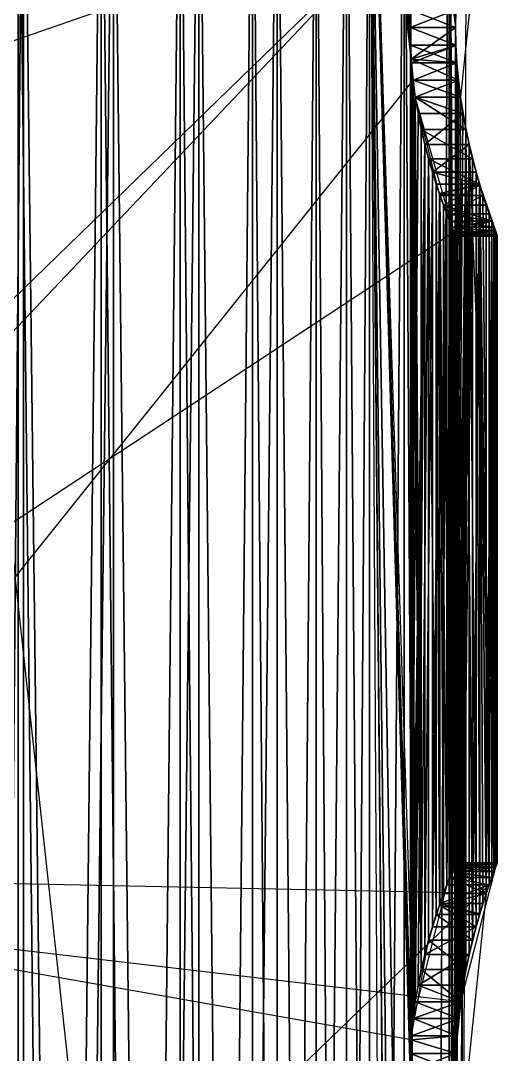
# Model space of a CAD drawing. Extents: x 234 to 504, y 2754 to 8450.
# Drawn here: x 385.3 to 503.5, y 4311.5 to 4567.9 of the extents above; entities that cross this region are included whole.
import ezdxf

# ---------------------------------------------------------------- set-up
doc = ezdxf.new("R2010")
doc.units = 0
doc.layers.get('0').update_dxf_attribs({"linetype": 'CONTINUOUS'})

msp = doc.modelspace()

# ---------------------------------------------------------------- linework, layer by layer
at = {"color": 7}
for points in [[(385.98, 6551.26, -102.26), (363.16, 4652.49, -101.29), (363.16, 6551.26, -101.29), (363.16, 4652.49, -101.29), (385.98, 6551.26, -102.26), (385.98, 4652.49, -102.26), (363.16, 4652.49, -101.29), (363.16, 4652.49, -101.29), (385.98, 4652.49, -102.26), (368.88, 2753.73, -101.17), (363.16, 4652.49, -101.29), (368.88, 2753.73, -101.17), (385.98, 4652.49, -102.26), (385.98, 2753.73, -102.26), (368.88, 2753.73, -101.17), (303.72, 8450.03, -129.98)], [(241.93, 6551.26, -280.66), (493.16, 4566.18, -287.59), (491.57, 4652.49, -291.27), (491.57, 2753.73, -291.27), (493.16, 4566.18, -287.59), (491.57, 2753.73, -291.27), (491.57, 4652.49, -291.27), (480.43, 4652.49, -311.2), (491.57, 2753.73, -291.27)], [(385.98, 2753.73, -102.26), (408.3, 4652.49, -107.07), (408.3, 4652.49, -107.07), (385.98, 2753.73, -102.26), (385.98, 4652.49, -102.26), (408.3, 4652.49, -107.07), (493.24, 5597.48, -184.21), (493.16, 5342.95, -184.02), (493.16, 5601.87, -184.02), (493.24, 5597.48, -184.21), (493.16, 5601.87, -184.02), (493.16, 5342.95, -184.02), (491.57, 4652.49, -180.35), (493.16, 5601.87, -184.02), (493.16, 5601.87, -184.02), (491.57, 4652.49, -180.35), (491.57, 6551.26, -180.35), (493.16, 5601.87, -184.02), (491.57, 6551.26, -180.35), (491.57, 4652.49, -180.35), (480.43, 4652.49, -160.41), (491.57, 6551.26, -180.35)], [(482.13, 3797.23, -287), (482.13, 5609.69, -287)], [(481.86, 3530.49, -184.02), (255.81, 5606.27, -184.21)], [(240.41, 5116.56, -276.1), (240.41, 4857.64, -276.1), (242.06, 4850.36, -281.02), (240.41, 5051.5, -276.1), (240.41, 4857.64, -276.1), (500.75, 4781.01, -262.96), (499.17, 4785.98, -269.73), (499.17, 4652.49, -269.73), (500.75, 4781.01, -262.96), (503.36, 4617.55, -229.23), (503.03, 4616.69, -224.39), (503.03, 4652.49, -224.39), (503.36, 4617.55, -229.23), (240.41, 4339.79, -276.1), (242.06, 4332.52, -281.02), (242.06, 4540.93, -281.02), (240.41, 4339.79, -276.1), (240.41, 4080.87, -276.1)], [(471.85, 4652.49, -166.21), (482.61, 4320.31, -185.69), (485.52, 4537.19, -192.9), (482.13, 4315.07, -184.61), (482.61, 4320.31, -185.69), (482.13, 4315.07, -184.61), (485.52, 4537.19, -192.9), (483.86, 4544.85, -188.62), (482.13, 4315.07, -184.61), (482.13, 4315.07, -184.61), (483.86, 4544.85, -188.62), (483.17, 4548.92, -186.98), (482.13, 4315.07, -184.61), (245.52, 4356.78, -250.96)], [(385.98, 2753.73, -369.36), (385.98, 4652.49, -369.36), (363.16, 4652.49, -370.33), (385.98, 2753.73, -369.36)], [(384.67, 2753.73, -112.53), (384.67, 4652.49, -112.53), (384.67, 4652.49, -112.53), (384.67, 2753.73, -112.53), (405.27, 4652.49, -116.97), (384.67, 4652.49, -112.53), (405.27, 4652.49, -116.97), (384.67, 2753.73, -112.53)], [(384.67, 2753.73, -359.08), (384.67, 4652.49, -359.08), (405.27, 2753.73, -354.64)], [(405.27, 2753.73, -354.64), (384.67, 4652.49, -359.08), (405.27, 4652.49, -354.64), (405.27, 2753.73, -354.64)], [(408.3, 2753.73, -364.54), (408.3, 4652.49, -364.54), (385.98, 4652.49, -369.36), (408.3, 2753.73, -364.54)], [(408.3, 2753.73, -364.54), (385.98, 4652.49, -369.36), (385.98, 2753.73, -369.36)], [(405.27, 2753.73, -116.97), (405.27, 4652.49, -116.97), (405.27, 4652.49, -116.97), (405.27, 2753.73, -116.97), (424.83, 4652.49, -124.83), (405.27, 4652.49, -116.97), (424.83, 4652.49, -124.83), (405.27, 2753.73, -116.97)], [(405.27, 2753.73, -354.64), (405.27, 4652.49, -354.64), (424.83, 2753.73, -346.78)], [(424.83, 2753.73, -346.78), (405.27, 4652.49, -354.64), (424.83, 4652.49, -346.78), (424.83, 2753.73, -346.78)], [(429.49, 2753.73, -356.03), (429.49, 4652.49, -356.03), (408.3, 4652.49, -364.54), (429.49, 2753.73, -356.03)], [(429.49, 2753.73, -356.03), (408.3, 4652.49, -364.54), (408.3, 2753.73, -364.54)], [(408.3, 2753.73, -107.07), (429.49, 4652.49, -115.58), (429.49, 4652.49, -115.58), (408.3, 2753.73, -107.07), (408.3, 4652.49, -107.07), (429.49, 4652.49, -115.58), (408.3, 4652.49, -107.07), (408.3, 2753.73, -107.07)], [(424.83, 2753.73, -124.83), (424.83, 4652.49, -124.83), (424.83, 4652.49, -124.83), (424.83, 2753.73, -124.83), (442.78, 4652.49, -135.88), (424.83, 4652.49, -124.83), (442.78, 4652.49, -135.88), (424.83, 2753.73, -124.83)], [(424.83, 2753.73, -346.78), (424.83, 4652.49, -346.78), (442.78, 2753.73, -335.73)], [(442.78, 2753.73, -335.73), (424.83, 4652.49, -346.78), (442.78, 4652.49, -335.73), (442.78, 2753.73, -335.73)], [(448.94, 2753.73, -344.06), (448.94, 4652.49, -344.06), (429.49, 4652.49, -356.03), (448.94, 2753.73, -344.06)], [(448.94, 2753.73, -344.06), (429.49, 4652.49, -356.03), (429.49, 2753.73, -356.03)], [(429.49, 2753.73, -115.58), (448.94, 4652.49, -127.56), (448.94, 4652.49, -127.56), (429.49, 2753.73, -115.58), (429.49, 4652.49, -115.58), (448.94, 4652.49, -127.56), (429.49, 4652.49, -115.58), (429.49, 2753.73, -115.58)], [(442.78, 2753.73, -135.88), (442.78, 4652.49, -135.88), (442.78, 4652.49, -135.88), (442.78, 2753.73, -135.88), (458.61, 4652.49, -149.81), (442.78, 4652.49, -135.88), (458.61, 4652.49, -149.81), (442.78, 2753.73, -135.88)], [(442.78, 2753.73, -335.73), (442.78, 4652.49, -335.73), (458.61, 2753.73, -321.8)], [(458.61, 2753.73, -321.8), (442.78, 4652.49, -335.73), (458.61, 4652.49, -321.8), (458.61, 2753.73, -321.8)], [(466.08, 2753.73, -328.97), (466.08, 4652.49, -328.97), (448.94, 4652.49, -344.06), (466.08, 2753.73, -328.97)], [(466.08, 2753.73, -328.97), (448.94, 4652.49, -344.06), (448.94, 2753.73, -344.06)], [(448.94, 2753.73, -127.56), (466.08, 4652.49, -142.64), (466.08, 4652.49, -142.64), (448.94, 2753.73, -127.56), (448.94, 4652.49, -127.56), (466.08, 4652.49, -142.64), (448.94, 4652.49, -127.56), (448.94, 2753.73, -127.56)], [(458.61, 2753.73, -149.81), (458.61, 4652.49, -149.81), (458.61, 4652.49, -149.81), (458.61, 2753.73, -149.81), (471.85, 4652.49, -166.21), (458.61, 4652.49, -149.81), (471.85, 4652.49, -166.21), (458.61, 2753.73, -149.81)], [(458.61, 2753.73, -321.8), (458.61, 4652.49, -321.8), (471.85, 2753.73, -305.4)], [(471.85, 2753.73, -305.4), (458.61, 4652.49, -321.8), (471.85, 4652.49, -305.4), (471.85, 2753.73, -305.4)], [(480.43, 2753.73, -311.2), (480.43, 4652.49, -311.2), (466.08, 4652.49, -328.97), (480.43, 2753.73, -311.2)], [(480.43, 2753.73, -311.2), (466.08, 4652.49, -328.97), (466.08, 2753.73, -328.97)], [(466.08, 2753.73, -142.64), (480.43, 4652.49, -160.41), (480.43, 4652.49, -160.41), (466.08, 2753.73, -142.64), (466.08, 4652.49, -142.64), (480.43, 4652.49, -160.41), (466.08, 4652.49, -142.64), (466.08, 2753.73, -142.64)], [(481.94, 3534.89, -184.21), (471.85, 4652.49, -166.21), (481.86, 3530.49, -184.02), (471.85, 4652.49, -166.21), (481.94, 3534.89, -184.21)], [(481.86, 3789.41, -184.02), (471.85, 4652.49, -166.21), (471.85, 4652.49, -166.21), (481.86, 3789.41, -184.02)], [(481.86, 4048.33, -184.02), (471.85, 4652.49, -166.21), (471.85, 4652.49, -166.21), (481.94, 4570.58, -184.21), (482.13, 4573.99, -184.61), (471.85, 4652.49, -166.21), (482.13, 2753.73, -184.61)], [(489.29, 4089.97, -205.01), (489.14, 4266.05, -204.46), (481.94, 4311.66, -184.21), (471.85, 4652.49, -166.21), (481.86, 4307.26, -184.02), (481.94, 4311.66, -184.21), (481.86, 4307.26, -184.02), (471.85, 4652.49, -166.21), (481.86, 4048.33, -184.02), (481.86, 4307.26, -184.02), (481.86, 4307.26, -184.02), (481.86, 4048.33, -184.02), (481.94, 4302.87, -184.21), (481.86, 4307.26, -184.02), (481.94, 4302.87, -184.21), (481.86, 4048.33, -184.02)], [(481.86, 4048.34, -287.59), (471.85, 4652.49, -305.4), (481.86, 4307.26, -287.59)], [(481.86, 4307.26, -287.59), (471.85, 4652.49, -305.4), (482.13, 4315.07, -287), (481.86, 4307.26, -287.59), (482.13, 4315.07, -287), (471.85, 4652.49, -305.4), (482.13, 4558.38, -287), (482.13, 4315.07, -287), (482.13, 4315.07, -287), (482.13, 4558.38, -287), (482.2, 4316.02, -286.85), (482.13, 4315.07, -287), (482.2, 4316.02, -286.85), (482.13, 4558.38, -287), (482.61, 4320.31, -285.92), (482.2, 4316.02, -286.85), (486.45, 4339.79, -276.1), (486.45, 4533.65, -276.1), (488.36, 4346.14, -270.02), (486.45, 4339.79, -276.1), (488.36, 4346.14, -270.02), (486.45, 4533.65, -276.1), (488.36, 4527.31, -270.02), (488.36, 4346.14, -270.02), (488.36, 4346.14, -270.02), (488.36, 4527.31, -270.02), (489.13, 4348.43, -267.22), (488.36, 4346.14, -270.02), (489.13, 4348.43, -267.22), (488.36, 4527.31, -270.02), (489.13, 4525.02, -267.22), (489.13, 4348.43, -267.22), (489.13, 4348.43, -267.22), (489.13, 4525.02, -267.22), (490.16, 4351.36, -262.96), (489.13, 4348.43, -267.22), (490.16, 4351.36, -262.96), (489.13, 4525.02, -267.22), (490.16, 4522.09, -262.96), (490.16, 4351.36, -262.96), (490.16, 4351.36, -262.96), (490.16, 4522.09, -262.96), (491.65, 4355.31, -255.12), (490.16, 4351.36, -262.96), (491.65, 4355.31, -255.12), (490.16, 4522.09, -262.96), (491.65, 4518.13, -255.12), (491.65, 4355.31, -255.12), (491.65, 4355.31, -255.12), (491.65, 4518.13, -255.12), (492.23, 4356.77, -250.99), (491.65, 4355.31, -255.12), (491.65, 4518.13, -255.12), (492.23, 4516.68, -250.99), (492.23, 4356.77, -250.99), (491.65, 4518.13, -255.12), (492.23, 4356.77, -250.99), (492.23, 4516.68, -250.99), (492.68, 4515.56, -246.72), (492.23, 4356.77, -250.99), (492.23, 4356.77, -250.99), (492.68, 4515.56, -246.72), (492.68, 4357.88, -246.72), (492.23, 4356.77, -250.99), (492.68, 4357.88, -246.72), (492.68, 4515.56, -246.72), (492.71, 4515.48, -246.35), (492.68, 4357.88, -246.72), (492.68, 4357.88, -246.72), (492.71, 4515.48, -246.35), (493, 4358.65, -242.18), (492.68, 4357.88, -246.72), (493, 4358.65, -242.18), (492.71, 4515.48, -246.35), (493, 4514.8, -242.19), (493, 4358.65, -242.18), (493, 4358.65, -242.18), (493, 4514.8, -242.19), (493.14, 4514.45, -238), (493, 4358.65, -242.18), (492.71, 4357.96, -225.27), (492.99, 4358.63, -229.23), (493.14, 4514.45, -233.62), (492.71, 4357.96, -225.27), (493.14, 4514.45, -233.62), (492.99, 4358.63, -229.23), (493.14, 4359, -233.63), (493.14, 4514.45, -233.62), (493.14, 4514.45, -233.62), (493.14, 4359, -233.63), (493.14, 4514.45, -238), (493.14, 4514.45, -233.62), (493.14, 4514.45, -238), (493.14, 4359, -233.63), (493.14, 4359, -238), (493.14, 4514.45, -238), (493.14, 4514.45, -238), (493.14, 4359, -238), (493, 4358.65, -242.18), (493.14, 4514.45, -238), (493.14, 4514.45, -233.62), (492.99, 4514.82, -229.23), (492.71, 4357.96, -225.27), (493.14, 4514.45, -233.62), (492.71, 4357.96, -225.27), (492.99, 4514.82, -229.23), (492.71, 4515.48, -225.27), (492.71, 4357.96, -225.27), (492.71, 4357.96, -225.27), (492.71, 4515.48, -225.27), (492.23, 4356.78, -220.64), (492.71, 4357.96, -225.27), (492.23, 4356.78, -220.64), (492.71, 4515.48, -225.27), (492.23, 4516.67, -220.64), (492.23, 4356.78, -220.64), (492.23, 4356.78, -220.64), (492.23, 4516.67, -220.64), (491.65, 4355.32, -216.51), (492.23, 4356.78, -220.64), (491.65, 4355.32, -216.51), (492.23, 4516.67, -220.64), (490.96, 4353.5, -212.49), (491.65, 4355.32, -216.51), (490.96, 4353.5, -212.49), (492.23, 4516.67, -220.64), (491.65, 4518.14, -216.49), (490.96, 4353.5, -212.49), (490.96, 4353.5, -212.49), (491.65, 4518.14, -216.49), (490.96, 4519.95, -212.49), (490.96, 4353.5, -212.49), (490.96, 4519.95, -212.49), (489.29, 4524.55, -205.01), (490.96, 4353.5, -212.49), (490.96, 4519.95, -212.49), (490.96, 4353.5, -212.49), (489.29, 4524.55, -205.01), (489.14, 4524.97, -204.46), (490.96, 4353.5, -212.49), (490.96, 4353.5, -212.49), (489.14, 4524.97, -204.46), (489.29, 4348.9, -205.01), (490.96, 4353.5, -212.49), (482.61, 4320.31, -185.69), (483.17, 4324.51, -186.98), (485.52, 4537.19, -192.9), (482.61, 4320.31, -185.69), (483.17, 4324.51, -186.98), (483.86, 4328.59, -188.62), (485.52, 4537.19, -192.9), (483.17, 4324.51, -186.98), (485.52, 4537.19, -192.9), (483.86, 4328.59, -188.62), (485.52, 4336.26, -192.9), (485.52, 4537.19, -192.9), (485.52, 4537.19, -192.9), (485.52, 4336.26, -192.9), (487.41, 4530.35, -198.42), (485.52, 4537.19, -192.9), (487.41, 4530.35, -198.42), (485.52, 4336.26, -192.9), (487.41, 4343.09, -198.42), (487.41, 4530.35, -198.42), (487.41, 4530.35, -198.42), (487.41, 4343.09, -198.42), (489.14, 4524.97, -204.46), (487.41, 4530.35, -198.42), (489.14, 4524.97, -204.46), (487.41, 4343.09, -198.42), (489.14, 4348.48, -204.46), (489.14, 4524.97, -204.46), (489.14, 4524.97, -204.46), (489.14, 4348.48, -204.46), (489.29, 4348.9, -205.01), (489.14, 4524.97, -204.46), (483.17, 4548.92, -186.98), (482.61, 4553.14, -185.69), (482.13, 4315.07, -184.61), (483.17, 4548.92, -186.98), (482.13, 4315.07, -184.61), (482.61, 4553.14, -185.69), (482.13, 4558.38, -184.61), (482.13, 4315.07, -184.61), (482.13, 4315.07, -184.61), (482.13, 4558.38, -184.61), (481.94, 4311.66, -184.21), (482.13, 4315.07, -184.61), (481.94, 4311.66, -184.21), (482.13, 4558.38, -184.61), (481.94, 4561.79, -184.21), (481.94, 4311.66, -184.21), (481.94, 4311.66, -184.21), (481.94, 4561.79, -184.21), (471.85, 4652.49, -166.21), (481.94, 4311.66, -184.21), (471.85, 4652.49, -166.21), (481.94, 4561.79, -184.21), (481.86, 4566.18, -184.02), (471.85, 4652.49, -166.21)], [(471.85, 4652.49, -166.21), (481.86, 4566.18, -184.02), (481.94, 4570.58, -184.21)], [(482.13, 4573.99, -287), (481.86, 4566.18, -287.59), (471.85, 4652.49, -305.4)], [(471.85, 4652.49, -305.4), (481.86, 4566.18, -287.59), (482.13, 4558.38, -287), (471.85, 4652.49, -305.4)], [(471.85, 2753.73, -166.21), (471.85, 4652.49, -166.21), (471.85, 4652.49, -166.21), (471.85, 2753.73, -166.21)], [(481.86, 3530.49, -184.02), (471.85, 4652.49, -166.21), (481.86, 3530.49, -184.02)], [(471.85, 2753.73, -305.4), (471.85, 4652.49, -305.4), (481.86, 3789.42, -287.59)], [(481.86, 3789.42, -287.59), (471.85, 4652.49, -305.4), (481.86, 4048.34, -287.59)], [(491.57, 2753.73, -291.27), (480.43, 4652.49, -311.2), (480.43, 2753.73, -311.2)], [(480.43, 2753.73, -160.41), (491.57, 4652.49, -180.35), (491.57, 4652.49, -180.35), (480.43, 2753.73, -160.41), (480.43, 4652.49, -160.41), (491.57, 4652.49, -180.35), (480.43, 4652.49, -160.41), (480.43, 2753.73, -160.41)], [(491.57, 2753.73, -291.27), (493.24, 4302.85, -287.4), (493.16, 4307.26, -287.59), (491.57, 2753.73, -291.27), (493.84, 4553.15, -285.92), (493.47, 4557.43, -286.85), (493.16, 4307.26, -287.59), (493.84, 4553.15, -285.92), (493.16, 4307.26, -287.59), (493.47, 4557.43, -286.85), (493.24, 4561.77, -287.4), (493.16, 4307.26, -287.59), (493.16, 4307.26, -287.59), (493.24, 4561.77, -287.4), (491.57, 2753.73, -291.27), (493.16, 4307.26, -287.59), (491.57, 2753.73, -291.27), (493.24, 4561.77, -287.4), (493.16, 4566.18, -287.59), (491.57, 2753.73, -291.27), (491.57, 4652.49, -291.27), (493.16, 4566.18, -287.59), (493.24, 4570.6, -287.4)], [(503.03, 2753.73, -224.39), (491.57, 4652.49, -180.35)], [(493.24, 4570.58, -184.21), (493.16, 4566.18, -184.02), (491.57, 4652.49, -180.35)], [(491.57, 4652.49, -180.35), (493.16, 3530.49, -184.02)], [(493.16, 3789.41, -184.02), (491.57, 4652.49, -180.35), (493.16, 4048.34, -184.02)], [(493.16, 4048.34, -184.02), (491.57, 4652.49, -180.35), (493.16, 4307.26, -184.02), (493.16, 4048.34, -184.02), (493.16, 4307.26, -184.02), (491.57, 4652.49, -180.35), (493.16, 4566.18, -184.02), (493.16, 4307.26, -184.02), (493.16, 4307.26, -184.02), (493.16, 4566.18, -184.02), (493.24, 4561.79, -184.21), (493.16, 4307.26, -184.02), (493.24, 4043.95, -184.21)], [(491.57, 2753.73, -180.35), (491.57, 4652.49, -180.35), (493.16, 3789.41, -184.02), (491.57, 4652.49, -180.35), (491.57, 2753.73, -180.35)], [(235.63, 4355.31, -255.12), (502.13, 4614.24, -216.51)], [(500.75, 4610.28, -262.96), (494.35, 4548.93, -284.63), (483.17, 4548.93, -284.63), (493.84, 4553.15, -285.92), (494.35, 4548.93, -284.63), (493.84, 4553.15, -285.92), (483.17, 4548.93, -284.63), (482.61, 4553.15, -285.92), (493.84, 4553.15, -285.92), (493.84, 4553.15, -285.92), (482.61, 4553.15, -285.92), (493.47, 4557.43, -286.85), (493.84, 4553.15, -285.92), (493.47, 4557.43, -286.85), (482.61, 4553.15, -285.92), (482.2, 4557.43, -286.85), (493.47, 4557.43, -286.85), (493.47, 4557.43, -286.85), (482.2, 4557.43, -286.85), (493.24, 4561.77, -287.4), (493.47, 4557.43, -286.85), (493.24, 4561.77, -287.4), (482.2, 4557.43, -286.85), (482.13, 4558.38, -287), (493.24, 4561.77, -287.4), (493.24, 4561.77, -287.4), (482.13, 4558.38, -287), (493.16, 4566.18, -287.59), (493.24, 4561.77, -287.4), (493.16, 4566.18, -287.59), (482.13, 4558.38, -287), (481.86, 4566.18, -287.59), (493.16, 4566.18, -287.59), (493.16, 4566.18, -287.59), (481.86, 4566.18, -287.59), (493.24, 4570.6, -287.4), (493.16, 4566.18, -287.59), (493.24, 4570.6, -287.4), (481.86, 4566.18, -287.59), (482.13, 4573.99, -287)], [(244.77, 4514.82, -229.23), (486.45, 4598.72, -276.1)], [(495.7, 4591.44, -281.02), (493.84, 3517.46, -285.92)], [(246.8, 4353.5, -212.49), (492.71, 4515.48, -246.35), (492.68, 4515.56, -246.72), (503.08, 4515.56, -246.72), (492.71, 4515.48, -246.35), (483.17, 4548.93, -284.63), (494.35, 4548.93, -284.63), (495.7, 4540.93, -281.02), (483.17, 4548.93, -284.63), (483.17, 4548.93, -284.63), (495.7, 4540.93, -281.02), (484.65, 4540.93, -281.02), (483.17, 4548.93, -284.63), (484.65, 4540.93, -281.02), (495.7, 4540.93, -281.02), (497.35, 4533.65, -276.1), (484.65, 4540.93, -281.02), (484.65, 4540.93, -281.02), (497.35, 4533.65, -276.1), (486.45, 4533.65, -276.1), (484.65, 4540.93, -281.02), (486.45, 4533.65, -276.1), (497.35, 4533.65, -276.1), (499.1, 4527.31, -270.02), (486.45, 4533.65, -276.1), (486.45, 4533.65, -276.1), (499.1, 4527.31, -270.02), (488.36, 4527.31, -270.02), (486.45, 4533.65, -276.1), (488.36, 4527.31, -270.02), (499.1, 4527.31, -270.02), (489.13, 4525.02, -267.22), (488.36, 4527.31, -270.02), (489.13, 4525.02, -267.22), (499.1, 4527.31, -270.02), (499.17, 4527.06, -269.73), (489.13, 4525.02, -267.22), (489.13, 4525.02, -267.22), (499.17, 4527.06, -269.73), (490.16, 4522.09, -262.96), (489.13, 4525.02, -267.22), (490.16, 4522.09, -262.96), (499.17, 4527.06, -269.73), (500.75, 4522.09, -262.96), (490.16, 4522.09, -262.96), (490.16, 4522.09, -262.96), (500.75, 4522.09, -262.96), (502.13, 4518.13, -255.12), (490.16, 4522.09, -262.96), (503.08, 4515.56, -246.72), (492.68, 4515.56, -246.72), (503.03, 4515.67, -247.23), (503.08, 4515.56, -246.72), (503.03, 4515.67, -247.23), (492.68, 4515.56, -246.72), (492.23, 4516.68, -250.99), (503.03, 4515.67, -247.23), (503.03, 4515.67, -247.23), (492.23, 4516.68, -250.99), (502.13, 4518.13, -255.12), (503.03, 4515.67, -247.23), (502.13, 4518.13, -255.12), (492.23, 4516.68, -250.99), (491.65, 4518.13, -255.12), (502.13, 4518.13, -255.12), (502.13, 4518.13, -255.12), (491.65, 4518.13, -255.12), (490.16, 4522.09, -262.96), (502.13, 4518.13, -255.12), (492.71, 4515.48, -246.35), (503.08, 4515.56, -246.72), (493, 4514.8, -242.19), (492.71, 4515.48, -246.35), (493, 4514.8, -242.19), (503.08, 4515.56, -246.72), (503.36, 4514.82, -242.38), (493, 4514.8, -242.19), (493, 4514.8, -242.19), (503.36, 4514.82, -242.38), (493.14, 4514.45, -238), (493, 4514.8, -242.19), (493.14, 4514.45, -238), (503.36, 4514.82, -242.38), (503.5, 4514.45, -238), (493.14, 4514.45, -238), (493.14, 4514.45, -238), (503.5, 4514.45, -238), (493.14, 4514.45, -233.62), (493.14, 4514.45, -238), (493.14, 4514.45, -233.62), (503.5, 4514.45, -238), (503.5, 4514.45, -233.63), (493.14, 4514.45, -233.62), (493.14, 4514.45, -233.62), (503.5, 4514.45, -233.63), (492.99, 4514.82, -229.23), (493.14, 4514.45, -233.62), (492.99, 4514.82, -229.23), (503.5, 4514.45, -233.63), (503.36, 4514.82, -229.23), (492.99, 4514.82, -229.23), (492.99, 4514.82, -229.23), (503.36, 4514.82, -229.23), (492.71, 4515.48, -225.27), (492.99, 4514.82, -229.23), (492.71, 4515.48, -225.27), (503.36, 4514.82, -229.23), (503.03, 4515.67, -224.39), (492.71, 4515.48, -225.27), (492.71, 4515.48, -225.27), (503.03, 4515.67, -224.39), (492.23, 4516.67, -220.64), (492.71, 4515.48, -225.27), (492.23, 4516.67, -220.64), (503.03, 4515.67, -224.39), (502.66, 4516.67, -220.64), (492.23, 4516.67, -220.64), (492.23, 4516.67, -220.64), (502.66, 4516.67, -220.64), (491.65, 4518.14, -216.49), (492.23, 4516.67, -220.64), (491.65, 4518.14, -216.49), (502.66, 4516.67, -220.64), (502.13, 4518.13, -216.5), (491.65, 4518.14, -216.49), (491.65, 4518.14, -216.49), (502.13, 4518.13, -216.5), (490.96, 4519.95, -212.49), (491.65, 4518.14, -216.49), (502.13, 4518.13, -216.5), (501.49, 4519.95, -212.49), (490.96, 4519.95, -212.49), (502.13, 4518.13, -216.5), (490.96, 4519.95, -212.49), (501.49, 4519.95, -212.49), (499.95, 4524.55, -205.01), (490.96, 4519.95, -212.49), (490.96, 4519.95, -212.49), (499.95, 4524.55, -205.01), (489.29, 4524.55, -205.01), (490.96, 4519.95, -212.49), (489.29, 4524.55, -205.01), (499.95, 4524.55, -205.01), (489.14, 4524.97, -204.46), (489.29, 4524.55, -205.01), (489.14, 4524.97, -204.46), (499.95, 4524.55, -205.01), (499.14, 4527.16, -201.77), (489.14, 4524.97, -204.46), (489.14, 4524.97, -204.46), (499.14, 4527.16, -201.77), (487.41, 4530.35, -198.42), (489.14, 4524.97, -204.46), (499.14, 4527.16, -201.77), (498.22, 4530.35, -198.42), (487.41, 4530.35, -198.42), (499.14, 4527.16, -201.77), (487.41, 4530.35, -198.42), (498.22, 4530.35, -198.42), (496.5, 4537.19, -192.9), (487.41, 4530.35, -198.42), (487.41, 4530.35, -198.42), (496.5, 4537.19, -192.9), (485.52, 4537.19, -192.9), (487.41, 4530.35, -198.42), (485.52, 4537.19, -192.9), (496.5, 4537.19, -192.9), (494.98, 4544.85, -188.62), (485.52, 4537.19, -192.9), (485.52, 4537.19, -192.9), (494.98, 4544.85, -188.62), (483.86, 4544.85, -188.62), (485.52, 4537.19, -192.9), (483.86, 4544.85, -188.62), (494.98, 4544.85, -188.62), (483.17, 4548.92, -186.98), (483.86, 4544.85, -188.62), (483.17, 4548.92, -186.98), (494.98, 4544.85, -188.62), (494.35, 4548.92, -186.98), (483.17, 4548.92, -186.98), (483.17, 4548.92, -186.98), (494.35, 4548.92, -186.98), (482.61, 4553.14, -185.69), (483.17, 4548.92, -186.98), (482.61, 4553.14, -185.69), (494.35, 4548.92, -186.98), (493.85, 4553.14, -185.69), (482.61, 4553.14, -185.69), (482.61, 4553.14, -185.69), (493.85, 4553.14, -185.69), (482.13, 4558.38, -184.61), (482.61, 4553.14, -185.69), (482.13, 4558.38, -184.61), (493.85, 4553.14, -185.69), (493.47, 4557.43, -184.77), (482.13, 4558.38, -184.61), (482.13, 4558.38, -184.61), (493.47, 4557.43, -184.77), (481.94, 4561.79, -184.21), (482.13, 4558.38, -184.61), (481.94, 4561.79, -184.21), (493.47, 4557.43, -184.77), (493.24, 4561.79, -184.21), (481.94, 4561.79, -184.21), (481.94, 4561.79, -184.21), (493.24, 4561.79, -184.21), (481.86, 4566.18, -184.02), (481.94, 4561.79, -184.21), (481.86, 4566.18, -184.02), (493.24, 4561.79, -184.21), (493.16, 4566.18, -184.02), (481.86, 4566.18, -184.02), (481.86, 4566.18, -184.02), (493.16, 4566.18, -184.02), (481.94, 4570.58, -184.21), (481.86, 4566.18, -184.02), (481.94, 4570.58, -184.21), (493.16, 4566.18, -184.02), (493.24, 4570.58, -184.21)], [(493.16, 3530.49, -184.02), (493.24, 4561.79, -184.21), (493.47, 4557.43, -184.77), (493.16, 4307.26, -184.02), (493.24, 4561.79, -184.21), (493.16, 4307.26, -184.02), (493.47, 4557.43, -184.77), (493.85, 4553.14, -185.69), (493.16, 4307.26, -184.02), (493.16, 4307.26, -184.02), (493.85, 4553.14, -185.69), (494.35, 4548.92, -186.98), (493.16, 4307.26, -184.02), (494.35, 3772.16, -186.98)], [(244.77, 4255.9, -229.23), (482.61, 4553.15, -285.92), (483.17, 4548.93, -284.63), (484.65, 4332.52, -281.02), (482.61, 4553.15, -285.92), (482.61, 4553.15, -285.92), (484.65, 4332.52, -281.02), (482.2, 4557.43, -286.85), (482.61, 4553.15, -285.92), (483.17, 4548.93, -284.63), (484.65, 4540.93, -281.02), (484.65, 4332.52, -281.02), (483.17, 4548.93, -284.63), (484.65, 4332.52, -281.02), (484.65, 4540.93, -281.02), (486.45, 4533.65, -276.1), (484.65, 4332.52, -281.02), (484.65, 4332.52, -281.02), (486.45, 4533.65, -276.1), (486.45, 4339.79, -276.1), (484.65, 4332.52, -281.02), (482.2, 4557.43, -286.85), (484.65, 4332.52, -281.02), (482.13, 4558.38, -287), (482.2, 4557.43, -286.85), (482.13, 4558.38, -287), (484.65, 4332.52, -281.02), (483.17, 4324.51, -284.63), (482.13, 4558.38, -287), (482.13, 4558.38, -287), (483.17, 4324.51, -284.63), (482.61, 4320.31, -285.92), (482.13, 4558.38, -287), (482.2, 4057.09, -286.85)], [(493.16, 3530.49, -287.59), (493.24, 4311.68, -287.4), (495.7, 4540.93, -281.02), (493.16, 4307.26, -287.59), (493.24, 4311.68, -287.4), (493.16, 4307.26, -287.59), (495.7, 4540.93, -281.02), (494.35, 4548.93, -284.63), (493.16, 4307.26, -287.59), (493.16, 4307.26, -287.59), (494.35, 4548.93, -284.63), (493.84, 4553.15, -285.92), (493.16, 4307.26, -287.59), (493.47, 4039.59, -286.85)], [(496.5, 3501.5, -192.9), (494.35, 4548.92, -186.98), (494.98, 4544.85, -188.62), (493.16, 4307.26, -184.02), (494.35, 4548.92, -186.98), (493.16, 4307.26, -184.02), (494.98, 4544.85, -188.62), (496.5, 4537.19, -192.9), (493.16, 4307.26, -184.02)], [(497.35, 3563.03, -276.1), (493.24, 4311.68, -287.4), (493.47, 4316.01, -286.85), (495.7, 4540.93, -281.02), (493.24, 4311.68, -287.4), (495.7, 4540.93, -281.02), (493.47, 4316.01, -286.85), (493.84, 4320.3, -285.92), (495.7, 4540.93, -281.02), (495.7, 4540.93, -281.02), (493.84, 4320.3, -285.92), (494.35, 4324.51, -284.63), (495.7, 4540.93, -281.02), (494.35, 4324.51, -284.63), (495.7, 4332.52, -281.02), (495.7, 4540.93, -281.02), (494.35, 4324.51, -284.63), (495.7, 4540.93, -281.02), (495.7, 4332.52, -281.02), (497.35, 4339.79, -276.1), (495.7, 4540.93, -281.02), (495.7, 4540.93, -281.02), (497.35, 4339.79, -276.1), (497.35, 4533.65, -276.1), (495.7, 4540.93, -281.02), (497.35, 4533.65, -276.1), (497.35, 4339.79, -276.1), (499.1, 4527.31, -270.02), (497.35, 4533.65, -276.1), (494.35, 4290.01, -284.63)], [(235.63, 4096.39, -255.12), (501.49, 4353.5, -212.49), (499.14, 4527.16, -201.77), (499.95, 4524.55, -205.01), (501.49, 4353.5, -212.49), (499.95, 4524.55, -205.01), (501.49, 4519.95, -212.49), (501.49, 4353.5, -212.49), (499.95, 4524.55, -205.01), (501.49, 4353.5, -212.49), (501.49, 4519.95, -212.49), (502.13, 4518.13, -216.5), (501.49, 4353.5, -212.49), (501.49, 4353.5, -212.49), (502.13, 4518.13, -216.5), (502.13, 4355.32, -216.51), (501.49, 4353.5, -212.49), (502.13, 4355.32, -216.51), (502.13, 4518.13, -216.5), (502.66, 4516.67, -220.64), (502.13, 4355.32, -216.51), (502.13, 4355.32, -216.51), (502.66, 4516.67, -220.64), (502.66, 4356.78, -220.64), (502.13, 4355.32, -216.51), (501.49, 4353.5, -212.49), (499.95, 4348.9, -205.01), (499.14, 4527.16, -201.77), (501.49, 4353.5, -212.49), (499.14, 4527.16, -201.77), (499.95, 4348.9, -205.01), (499.14, 4346.29, -201.77), (499.14, 4527.16, -201.77), (499.14, 4527.16, -201.77), (499.14, 4346.29, -201.77), (498.22, 4530.35, -198.42), (499.14, 4527.16, -201.77), (498.22, 4530.35, -198.42), (499.14, 4346.29, -201.77), (498.22, 4343.09, -198.42), (498.22, 4530.35, -198.42), (498.22, 4530.35, -198.42), (498.22, 4343.09, -198.42), (496.5, 4537.19, -192.9), (498.22, 4530.35, -198.42), (496.5, 4537.19, -192.9), (498.22, 4343.09, -198.42), (496.5, 4336.26, -192.9), (496.5, 4537.19, -192.9), (496.5, 4537.19, -192.9), (496.5, 4336.26, -192.9), (494.98, 4328.59, -188.62), (496.5, 4537.19, -192.9), (503.5, 4359, -233.63), (503.36, 4358.63, -229.23), (503.5, 4514.45, -233.63), (503.5, 4359, -233.63), (502.66, 4356.78, -220.64), (502.66, 4516.67, -220.64), (503.03, 4357.77, -224.39), (502.66, 4356.78, -220.64), (503.03, 4357.77, -224.39), (502.66, 4516.67, -220.64), (503.03, 4515.67, -224.39), (503.03, 4357.77, -224.39), (503.03, 4357.77, -224.39), (503.03, 4515.67, -224.39), (503.36, 4358.63, -229.23), (503.03, 4357.77, -224.39), (503.36, 4358.63, -229.23), (503.03, 4515.67, -224.39), (503.36, 4514.82, -229.23), (503.36, 4358.63, -229.23), (503.36, 4358.63, -229.23), (503.36, 4514.82, -229.23), (503.5, 4514.45, -233.63), (503.36, 4358.63, -229.23), (503.5, 4359, -233.63), (503.5, 4514.45, -233.63), (503.5, 4359, -238), (503.5, 4359, -233.63), (503.5, 4359, -238), (503.5, 4514.45, -233.63), (503.5, 4514.45, -238), (503.5, 4359, -238), (503.5, 4359, -238), (503.5, 4514.45, -238), (503.36, 4358.63, -242.37), (503.5, 4359, -238), (503.36, 4514.82, -242.38), (503.03, 4357.77, -247.23), (503.5, 4514.45, -238), (503.36, 4514.82, -242.38), (503.5, 4514.45, -238), (503.03, 4357.77, -247.23), (503.08, 4357.88, -246.72), (503.5, 4514.45, -238), (503.5, 4514.45, -238), (503.08, 4357.88, -246.72), (503.36, 4358.63, -242.37), (503.5, 4514.45, -238), (499.1, 4527.31, -270.02), (497.35, 4339.79, -276.1), (499.17, 4527.06, -269.73), (499.1, 4527.31, -270.02), (499.17, 4527.06, -269.73), (497.35, 4339.79, -276.1), (499.1, 4346.14, -270.02), (499.17, 4527.06, -269.73), (499.17, 4527.06, -269.73), (499.1, 4346.14, -270.02), (500.75, 4351.36, -262.96), (499.17, 4527.06, -269.73), (503.36, 4514.82, -242.38), (503.08, 4515.56, -246.72), (503.03, 4357.77, -247.23), (503.36, 4514.82, -242.38), (503.03, 4357.77, -247.23), (503.08, 4515.56, -246.72), (503.03, 4515.67, -247.23), (503.03, 4357.77, -247.23), (503.03, 4357.77, -247.23), (503.03, 4515.67, -247.23), (502.13, 4355.31, -255.12), (503.03, 4357.77, -247.23), (502.13, 4355.31, -255.12), (503.03, 4515.67, -247.23), (502.13, 4518.13, -255.12), (502.13, 4355.31, -255.12), (502.13, 4355.31, -255.12), (502.13, 4518.13, -255.12), (500.75, 4351.36, -262.96), (502.13, 4355.31, -255.12), (500.75, 4351.36, -262.96), (502.13, 4518.13, -255.12), (500.75, 4522.09, -262.96), (500.75, 4351.36, -262.96), (500.75, 4351.36, -262.96), (500.75, 4522.09, -262.96), (499.17, 4527.06, -269.73), (500.75, 4351.36, -262.96), (235.1, 4356.78, -220.64)], [(493.16, 4307.26, -184.02), (496.5, 4537.19, -192.9), (493.24, 4311.65, -184.21), (493.16, 4307.26, -184.02), (493.24, 4311.65, -184.21), (496.5, 4537.19, -192.9), (493.47, 4316.03, -184.77), (493.24, 4311.65, -184.21), (494.98, 4328.59, -188.62), (494.35, 4324.51, -186.98), (496.5, 4537.19, -192.9), (494.98, 4328.59, -188.62), (496.5, 4537.19, -192.9), (494.35, 4324.51, -186.98), (493.85, 4320.31, -185.69), (496.5, 4537.19, -192.9), (496.5, 4537.19, -192.9), (493.85, 4320.31, -185.69), (493.47, 4316.03, -184.77), (496.5, 4537.19, -192.9), (494.35, 4290, -186.98)], [(493.16, 4307.26, -184.02), (481.94, 4311.66, -184.21), (481.86, 4307.26, -184.02), (481.94, 4311.66, -184.21), (493.16, 4307.26, -184.02), (493.24, 4311.65, -184.21), (481.94, 4311.66, -184.21), (481.94, 4311.66, -184.21), (493.24, 4311.65, -184.21), (482.13, 4315.07, -184.61), (481.94, 4311.66, -184.21), (482.13, 4315.07, -184.61), (493.24, 4311.65, -184.21), (493.47, 4316.03, -184.77), (482.13, 4315.07, -184.61), (482.13, 4315.07, -184.61), (493.47, 4316.03, -184.77), (482.61, 4320.31, -185.69), (482.13, 4315.07, -184.61), (482.61, 4320.31, -185.69), (493.47, 4316.03, -184.77), (493.85, 4320.31, -185.69), (482.61, 4320.31, -185.69), (482.61, 4320.31, -185.69), (493.85, 4320.31, -185.69), (483.17, 4324.51, -186.98), (482.61, 4320.31, -185.69), (483.17, 4324.51, -186.98), (493.85, 4320.31, -185.69), (494.35, 4324.51, -186.98), (483.17, 4324.51, -186.98), (483.17, 4324.51, -186.98), (494.35, 4324.51, -186.98), (483.86, 4328.59, -188.62), (483.17, 4324.51, -186.98), (494.35, 4324.51, -186.98), (494.98, 4328.59, -188.62), (483.86, 4328.59, -188.62), (494.35, 4324.51, -186.98), (483.86, 4328.59, -188.62), (494.98, 4328.59, -188.62), (496.5, 4336.26, -192.9), (483.86, 4328.59, -188.62), (483.86, 4328.59, -188.62), (496.5, 4336.26, -192.9), (485.52, 4336.26, -192.9), (483.86, 4328.59, -188.62), (485.52, 4336.26, -192.9), (496.5, 4336.26, -192.9), (498.22, 4343.09, -198.42), (485.52, 4336.26, -192.9), (485.52, 4336.26, -192.9), (498.22, 4343.09, -198.42), (487.41, 4343.09, -198.42), (485.52, 4336.26, -192.9), (487.41, 4343.09, -198.42), (498.22, 4343.09, -198.42), (489.14, 4348.48, -204.46), (487.41, 4343.09, -198.42), (489.14, 4348.48, -204.46), (498.22, 4343.09, -198.42), (499.14, 4346.29, -201.77), (489.14, 4348.48, -204.46), (489.14, 4348.48, -204.46), (499.14, 4346.29, -201.77), (489.29, 4348.9, -205.01), (489.14, 4348.48, -204.46), (499.14, 4346.29, -201.77), (499.95, 4348.9, -205.01), (489.29, 4348.9, -205.01), (499.14, 4346.29, -201.77), (489.29, 4348.9, -205.01), (499.95, 4348.9, -205.01), (501.49, 4353.5, -212.49), (489.29, 4348.9, -205.01), (489.29, 4348.9, -205.01), (501.49, 4353.5, -212.49), (490.96, 4353.5, -212.49), (489.29, 4348.9, -205.01), (490.96, 4353.5, -212.49), (501.49, 4353.5, -212.49), (491.65, 4355.32, -216.51), (490.96, 4353.5, -212.49), (491.65, 4355.32, -216.51), (501.49, 4353.5, -212.49), (502.13, 4355.32, -216.51), (491.65, 4355.32, -216.51), (491.65, 4355.32, -216.51), (502.13, 4355.32, -216.51), (492.23, 4356.78, -220.64), (491.65, 4355.32, -216.51), (492.23, 4356.78, -220.64), (502.13, 4355.32, -216.51), (502.66, 4356.78, -220.64), (492.23, 4356.78, -220.64), (492.23, 4356.78, -220.64), (502.66, 4356.78, -220.64), (492.71, 4357.96, -225.27), (492.23, 4356.78, -220.64), (492.71, 4357.96, -225.27), (502.66, 4356.78, -220.64), (503.03, 4357.77, -224.39), (492.71, 4357.96, -225.27), (492.71, 4357.96, -225.27), (503.03, 4357.77, -224.39), (492.99, 4358.63, -229.23), (492.71, 4357.96, -225.27), (492.99, 4358.63, -229.23), (503.03, 4357.77, -224.39), (503.36, 4358.63, -229.23), (492.99, 4358.63, -229.23), (492.99, 4358.63, -229.23), (503.36, 4358.63, -229.23), (493.14, 4359, -233.63), (492.99, 4358.63, -229.23), (493.14, 4359, -233.63), (503.36, 4358.63, -229.23), (503.5, 4359, -233.63), (493.14, 4359, -233.63), (493.14, 4359, -233.63), (503.5, 4359, -233.63), (493.14, 4359, -238), (493.14, 4359, -233.63), (493.14, 4359, -238), (503.5, 4359, -233.63), (503.5, 4359, -238), (493.14, 4359, -238), (493.14, 4359, -238), (503.5, 4359, -238), (493, 4358.65, -242.18), (493.14, 4359, -238), (493, 4358.65, -242.18), (503.5, 4359, -238), (503.36, 4358.63, -242.37), (493, 4358.65, -242.18), (493, 4358.65, -242.18), (503.36, 4358.63, -242.37), (492.68, 4357.88, -246.72), (493, 4358.65, -242.18), (500.75, 4351.36, -262.96), (491.65, 4355.31, -255.12), (502.13, 4355.31, -255.12), (500.75, 4351.36, -262.96), (502.13, 4355.31, -255.12), (491.65, 4355.31, -255.12), (492.23, 4356.77, -250.99), (502.13, 4355.31, -255.12), (502.13, 4355.31, -255.12), (492.23, 4356.77, -250.99), (503.03, 4357.77, -247.23), (502.13, 4355.31, -255.12), (503.03, 4357.77, -247.23), (492.23, 4356.77, -250.99), (492.68, 4357.88, -246.72), (503.03, 4357.77, -247.23), (503.03, 4357.77, -247.23), (492.68, 4357.88, -246.72), (503.08, 4357.88, -246.72), (503.03, 4357.77, -247.23), (503.08, 4357.88, -246.72), (492.68, 4357.88, -246.72), (503.36, 4358.63, -242.37), (503.08, 4357.88, -246.72), (494.35, 4324.51, -284.63), (484.65, 4332.52, -281.02), (495.7, 4332.52, -281.02), (494.35, 4324.51, -284.63), (495.7, 4332.52, -281.02), (484.65, 4332.52, -281.02), (486.45, 4339.79, -276.1), (495.7, 4332.52, -281.02), (495.7, 4332.52, -281.02), (486.45, 4339.79, -276.1), (497.35, 4339.79, -276.1), (495.7, 4332.52, -281.02), (497.35, 4339.79, -276.1), (486.45, 4339.79, -276.1), (488.36, 4346.14, -270.02), (497.35, 4339.79, -276.1), (497.35, 4339.79, -276.1), (488.36, 4346.14, -270.02), (499.1, 4346.14, -270.02), (497.35, 4339.79, -276.1), (499.1, 4346.14, -270.02), (488.36, 4346.14, -270.02), (489.13, 4348.43, -267.22), (499.1, 4346.14, -270.02), (499.1, 4346.14, -270.02), (489.13, 4348.43, -267.22), (500.75, 4351.36, -262.96), (499.1, 4346.14, -270.02), (500.75, 4351.36, -262.96), (489.13, 4348.43, -267.22), (490.16, 4351.36, -262.96), (500.75, 4351.36, -262.96), (500.75, 4351.36, -262.96), (490.16, 4351.36, -262.96), (491.65, 4355.31, -255.12), (500.75, 4351.36, -262.96), (494.35, 4290.01, -284.63)], [(481.86, 4307.26, -287.59), (493.24, 4311.68, -287.4), (493.16, 4307.26, -287.59), (493.24, 4311.68, -287.4), (481.86, 4307.26, -287.59), (482.13, 4315.07, -287), (493.24, 4311.68, -287.4), (493.24, 4311.68, -287.4), (482.13, 4315.07, -287), (493.47, 4316.01, -286.85), (493.24, 4311.68, -287.4), (493.47, 4316.01, -286.85), (482.13, 4315.07, -287), (482.2, 4316.02, -286.85), (493.47, 4316.01, -286.85), (493.47, 4316.01, -286.85), (482.2, 4316.02, -286.85), (493.84, 4320.3, -285.92), (493.47, 4316.01, -286.85), (493.84, 4320.3, -285.92), (482.2, 4316.02, -286.85), (482.61, 4320.31, -285.92), (493.84, 4320.3, -285.92), (493.84, 4320.3, -285.92), (482.61, 4320.31, -285.92), (494.35, 4324.51, -284.63), (493.84, 4320.3, -285.92), (494.35, 4324.51, -284.63), (482.61, 4320.31, -285.92), (483.17, 4324.51, -284.63), (494.35, 4324.51, -284.63), (494.35, 4324.51, -284.63), (483.17, 4324.51, -284.63), (484.65, 4332.52, -281.02), (494.35, 4324.51, -284.63), (246.8, 4353.5, -212.49)]]:
    msp.add_polyline3d(points, dxfattribs=at)

doc.saveas('drawing.dxf')
